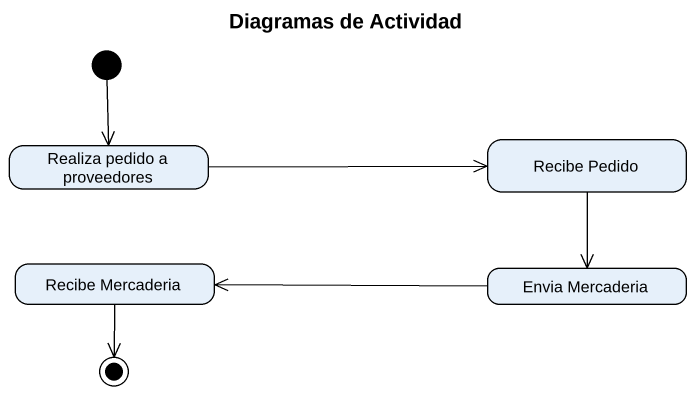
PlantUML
@startuml
title Diagramas de Actividad
hide empty description
state "Realiza pedido a proveedores" as Realiza_pedido_a_proveedores
state "Recibe Pedido" as Recibe_Pedido
state "Recibe Mercaderia" as Recibe_Mercaderia
state "Envia Mercaderia" as Envia_Mercaderia
[*] --> Realiza_pedido_a_proveedores
Realiza_pedido_a_proveedores -right-> Recibe_Pedido
Recibe_Pedido --> Envia_Mercaderia
Envia_Mercaderia -left-> Recibe_Mercaderia
Recibe_Mercaderia --> [*]
@enduml
